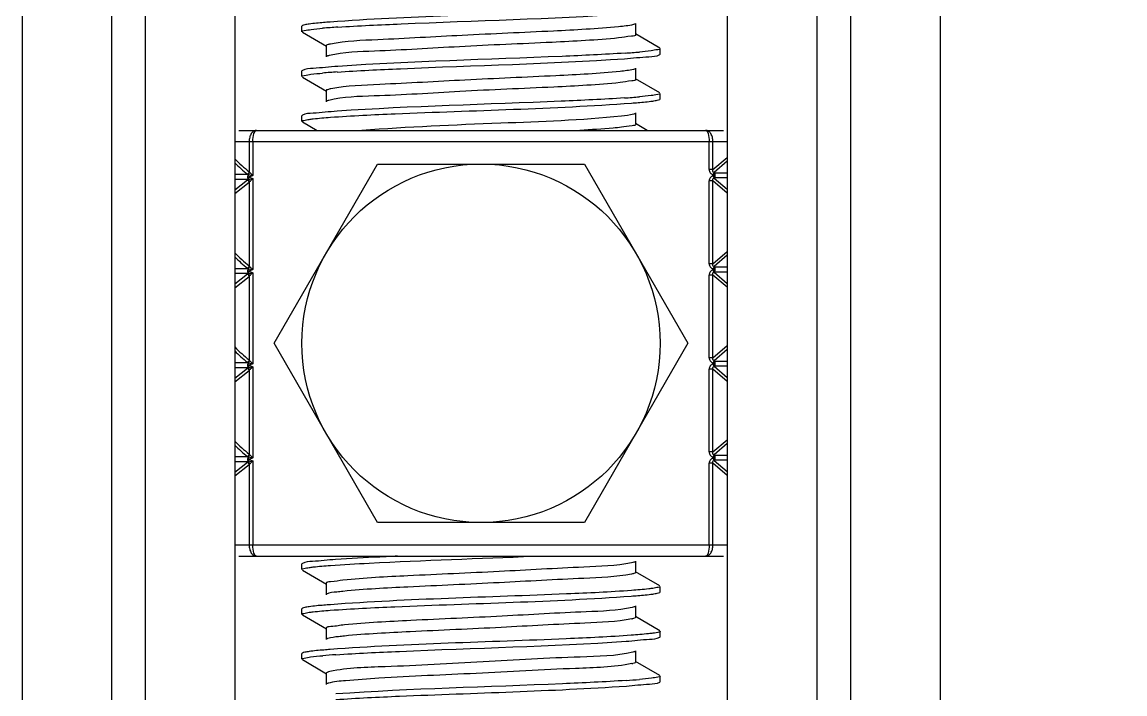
# Model space of a CAD drawing. Extents: x 27938 to 1507990, y 110129 to 923079.
# Drawn here: x 461348 to 461935, y 341758 to 342115 of the extents above; entities that cross this region are included whole.
import ezdxf

# ---------------------------------------------------------------- set-up
doc = ezdxf.new("R2010")
doc.units = 0
doc.header["$LTSCALE"] = 1000
doc.header["$MEASUREMENT"] = 0
doc.styles.get("Standard").update_dxf_attribs({"font": 'gbenor.shx', "bigfont": 'gbcbig.shx'})
doc.dimstyles.get("Standard").update_dxf_attribs({"dimtxt": 0.18, "dimasz": 0.18, "dimexe": 0.18, "dimexo": 0.0625, "dimgap": 0.09, "dimtad": 0, "dimtih": 1, "dimtoh": 1, "dimdec": 4, "dimzin": 0, "dimdsep": 46, "dimtxsty": 'Standard', "dimcen": 0.09, "dimadec": 0, "dimazin": 0, "dimtfac": 1, "dimtdec": 4, "dimtofl": 0, "dimtmove": 0, "dimatfit": 3, "dimfxl": 1, "dimtolj": 1, "dimtzin": 0, "dimarcsym": 0})

msp = doc.modelspace()

# ---------------------------------------------------------------- linework, layer by layer
at = {"linetype": 'Continuous'}
for p, q in [((461347.99, 346328.15), (461347.99, 341587.12)), ((461395.62, 346328.15), (461395.62, 341587.12)), ((461413.48, 346328.15), (461413.48, 341587.12)), ((461461.1, 346328.15), (461461.1, 341587.12)), ((461723.05, 346328.15), (461723.05, 341587.12)), ((461770.67, 346328.15), (461770.67, 341587.12)), ((461788.53, 346328.15), (461788.53, 341587.12)), ((461836.16, 346328.15), (461836.16, 341587.12)), ((461497.05, 342113.1), (461496.82, 342112.84)), ((461496.82, 342109.87), (461496.82, 342112.84)), ((461496.82, 342109.87), (461496.82, 342112.84)), ((461674.44, 342108.38), (461674.44, 342114.33)), ((461497.05, 342109.61), (461509.97, 342102.12)), ((461687.1, 342101.2), (461674.18, 342108.68)), ((461509.71, 342102.43), (461509.71, 342096.47)), ((461687.33, 342097.96), (461687.33, 342100.94)), ((461687.33, 342097.96), (461687.33, 342100.94)), ((461687.1, 342097.7), (461687.33, 342097.96)), ((461497.05, 342089.29), (461496.82, 342089.03)), ((461496.82, 342086.05), (461496.82, 342089.03)), ((461496.82, 342086.05), (461496.82, 342089.03)), ((461674.44, 342084.57), (461674.44, 342090.52)), ((461497.05, 342085.79), (461509.97, 342078.31)), ((461687.1, 342077.39), (461674.18, 342084.87)), ((461509.71, 342078.61), (461509.71, 342072.66)), ((461687.33, 342074.15), (461687.33, 342077.12)), ((461687.33, 342074.15), (461687.33, 342077.12)), ((461687.1, 342073.89), (461687.33, 342074.15)), ((461497.05, 342065.48), (461496.82, 342065.22)), ((461496.82, 342062.24), (461496.82, 342065.22)), ((461496.82, 342062.24), (461496.82, 342065.22)), ((461674.44, 342060.75), (461674.44, 342066.71)), ((461497.05, 342061.98), (461504.92, 342057.42)), ((461680.45, 342057.42), (461674.18, 342061.06)), ((461463.19, 342057.42), (461720.96, 342057.42)), ((461461.1, 342051.47), (461723.05, 342051.47)), ((461468.73, 342051.47), (461468.73, 342035.47)), ((461470.71, 342051.47), (461470.71, 342033.51)), ((461713.44, 342036.62), (461713.44, 342051.47)), ((461715.42, 342036.62), (461715.42, 342051.47)), ((461715.42, 342036.62), (461723.05, 342043.1)), ((461723.05, 342041.08), (461715.97, 342035.07)), ((461468.9, 342035.28), (461468.73, 342035.47)), ((461468.97, 342035.21), (461468.9, 342035.28)), ((461482.09, 341944.31), (461537.08, 342039.56)), ((461537.08, 342039.56), (461647.07, 342039.56)), ((461647.07, 342039.56), (461702.06, 341944.31)), ((461715.42, 342036.62), (461713.44, 342036.62)), ((461715.97, 342035.07), (461715.37, 342033.81)), ((461715.79, 342033.61), (461716.39, 342034.88)), ((461716.39, 342034.88), (461715.97, 342035.07)), ((461716.39, 342034.88), (461723.05, 342034.87)), ((461468.1, 342033.98), (461461.1, 342033.98)), ((461468.06, 342031.37), (461461.1, 342031.39)), ((461461.1, 342025.89), (461467.82, 342031.2)), ((461461.1, 342023.86), (461468.73, 342029.89)), ((461468.06, 342031.37), (461468.22, 342031.4)), ((461468.22, 342033.95), (461468.1, 342033.98)), ((461468.22, 342031.4), (461468.26, 342031.42)), ((461468.26, 342033.93), (461470.71, 342033.51)), ((461468.81, 342032.68), (461468.26, 342031.42)), ((461468.26, 342031.42), (461470.71, 342031.85)), ((461468.73, 342029.89), (461468.87, 342030.06)), ((461468.73, 342029.89), (461468.73, 341985.46)), ((461470.71, 342033.51), (461468.81, 342032.68)), ((461468.81, 342032.68), (461470.71, 342031.85)), ((461468.87, 342030.06), (461468.95, 342030.13)), ((461468.95, 342030.13), (461469, 342030.17)), ((461470.71, 342031.85), (461470.71, 341983.5)), ((461715.42, 342030.6), (461713.44, 342030.6)), ((461713.44, 341986.62), (461713.44, 342030.6)), ((461715.79, 342033.61), (461715.37, 342033.81)), ((461715.37, 342033.41), (461715.79, 342033.61)), ((461715.97, 342032.15), (461715.37, 342033.41)), ((461723.05, 342024.12), (461715.42, 342030.6)), ((461715.42, 341986.62), (461715.42, 342030.6)), ((461715.79, 342033.61), (461716.39, 342032.35)), ((461715.97, 342032.15), (461716.39, 342032.35)), ((461715.97, 342032.15), (461723.05, 342026.14)), ((461716.39, 342032.35), (461723.05, 342032.35)), ((461715.42, 341986.62), (461723.05, 341993.09)), ((461723.05, 341991.07), (461715.97, 341985.07)), ((461468.1, 341983.97), (461461.1, 341983.97)), ((461468.06, 341981.36), (461461.1, 341981.38)), ((461468.06, 341981.36), (461468.22, 341981.4)), ((461468.22, 341983.94), (461468.1, 341983.97)), ((461468.22, 341981.4), (461468.26, 341981.42)), ((461468.26, 341983.92), (461470.71, 341983.5)), ((461468.81, 341982.67), (461468.26, 341981.42)), ((461468.26, 341981.42), (461470.71, 341981.84)), ((461468.9, 341985.27), (461468.73, 341985.46)), ((461470.71, 341983.5), (461468.81, 341982.67)), ((461468.81, 341982.67), (461470.71, 341981.84)), ((461468.97, 341985.2), (461468.9, 341985.27)), ((461470.71, 341981.84), (461470.71, 341933.5)), ((461715.42, 341986.62), (461713.44, 341986.62)), ((461715.97, 341985.07), (461715.37, 341983.8)), ((461715.79, 341983.6), (461715.37, 341983.8)), ((461715.37, 341983.41), (461715.79, 341983.6)), ((461715.97, 341982.14), (461715.37, 341983.41)), ((461715.79, 341983.6), (461716.39, 341984.87)), ((461715.79, 341983.6), (461716.39, 341982.34)), ((461716.39, 341984.87), (461715.97, 341985.07)), ((461715.97, 341982.14), (461716.39, 341982.34)), ((461715.97, 341982.14), (461723.05, 341976.13)), ((461716.39, 341984.87), (461723.05, 341984.87)), ((461716.39, 341982.34), (461723.05, 341982.34)), ((461461.1, 341975.89), (461467.82, 341981.19)), ((461461.1, 341973.85), (461468.73, 341979.88)), ((461468.73, 341979.88), (461468.87, 341980.05)), ((461468.73, 341979.88), (461468.73, 341935.46)), ((461468.87, 341980.05), (461468.95, 341980.12)), ((461468.95, 341980.12), (461469, 341980.16)), ((461715.42, 341980.59), (461713.44, 341980.59)), ((461713.44, 341936.61), (461713.44, 341980.59)), ((461723.05, 341974.11), (461715.42, 341980.59)), ((461715.42, 341936.61), (461715.42, 341980.59)), ((461537.08, 341849.06), (461482.09, 341944.31)), ((461702.06, 341944.31), (461647.07, 341849.06)), ((461715.42, 341936.61), (461723.05, 341943.09)), ((461723.05, 341941.07), (461715.97, 341935.06)), ((461468.9, 341935.26), (461468.73, 341935.46)), ((461468.97, 341935.2), (461468.9, 341935.26)), ((461715.42, 341936.61), (461713.44, 341936.61)), ((461715.97, 341935.06), (461715.37, 341933.8)), ((461715.79, 341933.6), (461716.39, 341934.86)), ((461716.39, 341934.86), (461715.97, 341935.06)), ((461716.39, 341934.86), (461723.05, 341934.86)), ((461468.1, 341933.96), (461461.1, 341933.96)), ((461468.06, 341931.35), (461461.1, 341931.37)), ((461461.1, 341925.88), (461467.82, 341931.19)), ((461461.1, 341923.84), (461468.73, 341929.88)), ((461468.06, 341931.35), (461468.22, 341931.39)), ((461468.22, 341933.93), (461468.1, 341933.96)), ((461468.22, 341931.39), (461468.26, 341931.41)), ((461468.26, 341933.92), (461470.71, 341933.5)), ((461468.81, 341932.66), (461468.26, 341931.41)), ((461468.26, 341931.41), (461470.71, 341931.83)), ((461468.73, 341929.88), (461468.87, 341930.04)), ((461468.73, 341929.88), (461468.73, 341885.45)), ((461470.71, 341933.5), (461468.81, 341932.66)), ((461468.81, 341932.66), (461470.71, 341931.83)), ((461468.87, 341930.04), (461468.95, 341930.11)), ((461468.95, 341930.11), (461469, 341930.16)), ((461470.71, 341931.83), (461470.71, 341883.49)), ((461715.42, 341930.59), (461713.44, 341930.59)), ((461713.44, 341886.6), (461713.44, 341930.59)), ((461715.79, 341933.6), (461715.37, 341933.8)), ((461715.37, 341933.4), (461715.79, 341933.6)), ((461715.97, 341932.14), (461715.37, 341933.4)), ((461723.05, 341924.11), (461715.42, 341930.59)), ((461715.42, 341886.6), (461715.42, 341930.59)), ((461715.79, 341933.6), (461716.39, 341932.33)), ((461715.97, 341932.14), (461716.39, 341932.33)), ((461715.97, 341932.14), (461723.05, 341926.12)), ((461716.39, 341932.33), (461723.05, 341932.33)), ((461715.42, 341886.6), (461723.05, 341893.08)), ((461723.05, 341891.06), (461715.97, 341885.05)), ((461468.1, 341883.96), (461461.1, 341883.96)), ((461468.22, 341883.93), (461468.1, 341883.96)), ((461468.26, 341883.91), (461470.71, 341883.49)), ((461468.81, 341882.66), (461468.26, 341881.4)), ((461468.26, 341881.4), (461470.71, 341881.83)), ((461468.9, 341885.26), (461468.73, 341885.45)), ((461470.71, 341883.49), (461468.81, 341882.66)), ((461468.81, 341882.66), (461470.71, 341881.83)), ((461468.97, 341885.19), (461468.9, 341885.26)), ((461470.71, 341881.83), (461470.71, 341837.15)), ((461715.42, 341886.6), (461713.44, 341886.6)), ((461715.97, 341885.05), (461715.37, 341883.79)), ((461715.79, 341883.59), (461715.37, 341883.79)), ((461715.37, 341883.39), (461715.79, 341883.59)), ((461715.97, 341882.13), (461715.37, 341883.39)), ((461715.79, 341883.59), (461716.39, 341884.85)), ((461715.79, 341883.59), (461716.39, 341882.33)), ((461716.39, 341884.85), (461715.97, 341885.05)), ((461715.97, 341882.13), (461716.39, 341882.33)), ((461715.97, 341882.13), (461723.05, 341876.12)), ((461716.39, 341884.85), (461723.05, 341884.85)), ((461716.39, 341882.33), (461723.05, 341882.33)), ((461468.06, 341881.35), (461461.1, 341881.37)), ((461461.1, 341875.87), (461467.82, 341881.18)), ((461461.1, 341873.84), (461468.73, 341879.87)), ((461468.06, 341881.35), (461468.22, 341881.38)), ((461468.22, 341881.38), (461468.26, 341881.4)), ((461468.73, 341879.87), (461468.87, 341880.04)), ((461468.73, 341879.87), (461468.73, 341837.15)), ((461468.87, 341880.04), (461468.95, 341880.11)), ((461468.95, 341880.11), (461469, 341880.15)), ((461715.42, 341880.58), (461713.44, 341880.58)), ((461713.44, 341837.15), (461713.44, 341880.58)), ((461723.05, 341874.1), (461715.42, 341880.58)), ((461715.42, 341837.15), (461715.42, 341880.58)), ((461647.07, 341849.06), (461537.08, 341849.06)), ((461723.05, 341837.15), (461461.1, 341837.15)), ((461463.19, 341831.2), (461720.96, 341831.2)), ((461497.05, 341827.35), (461496.82, 341827.09)), ((461496.82, 341824.11), (461496.82, 341827.09)), ((461496.82, 341824.11), (461496.82, 341827.09)), ((461497.05, 341823.85), (461509.97, 341816.37)), ((461687.1, 341815.44), (461674.18, 341822.93)), ((461674.44, 341822.63), (461674.44, 341828.58)), ((461509.71, 341816.67), (461509.71, 341810.72)), ((461687.1, 341811.95), (461687.33, 341812.21)), ((461687.33, 341812.21), (461687.33, 341815.18)), ((461687.33, 341812.21), (461687.33, 341815.18)), ((461497.05, 341803.54), (461496.82, 341803.28)), ((461496.82, 341800.3), (461496.82, 341803.28)), ((461496.82, 341800.3), (461496.82, 341803.28)), ((461497.05, 341800.04), (461509.97, 341792.56)), ((461674.44, 341798.81), (461674.44, 341804.77)), ((461687.1, 341791.63), (461674.18, 341799.11)), ((461509.71, 341792.86), (461509.71, 341786.91)), ((461687.1, 341788.13), (461687.33, 341788.39)), ((461687.33, 341788.39), (461687.33, 341791.37)), ((461687.33, 341788.39), (461687.33, 341791.37)), ((461497.05, 341779.73), (461496.82, 341779.46)), ((461496.82, 341776.49), (461496.82, 341779.46)), ((461496.82, 341776.49), (461496.82, 341779.46)), ((461497.05, 341776.23), (461509.97, 341768.75)), ((461674.44, 341775), (461674.44, 341780.95)), ((461687.1, 341767.82), (461674.18, 341775.3)), ((461509.71, 341769.05), (461509.71, 341763.09)), ((461687.1, 341764.32), (461687.33, 341764.58)), ((461687.33, 341764.58), (461687.33, 341767.56)), ((461687.33, 341764.58), (461687.33, 341767.56))]:
    msp.add_line(p, q, dxfattribs=at)
msp.add_circle((461592.08, 341944.31), 95.25, dxfattribs=at)
for centre, radius, start, end in [((461543.63, 341685.25), 427.95, 93.71685, 94.79919), ((461641.1, 342518.27), 420.65, 273.76227, 274.80085), ((461543.21, 341666.65), 422.73, 93.74965, 94.79999), ((461640.69, 342499.64), 425.85, 273.72942, 274.8001), ((461534.66, 342115.92), 104.01, 224.9882, 230.66338), ((461535.15, 342114.96), 105.17, 225.24107, 230.18722), ((461469, 342035.6), 1.85, 230.22372, 240.95845), ((461468.97, 342029.74), 1.86, 119.14418, 128.30251), ((461534.66, 342065.91), 104.01, 224.9882, 230.66338), ((461535.15, 342064.95), 105.17, 225.24107, 230.18722), ((461469, 341985.59), 1.85, 230.22372, 240.95845), ((461468.97, 341979.73), 1.86, 119.14418, 128.30251), ((461534.66, 342015.9), 104.01, 224.9882, 230.66338), ((461535.15, 342014.94), 105.17, 225.24107, 230.18722), ((461469, 341935.58), 1.85, 230.22372, 240.95845), ((461468.97, 341929.72), 1.86, 119.14418, 128.30251), ((461534.66, 341965.9), 104.01, 224.9882, 230.66338), ((461535.15, 341964.94), 105.17, 225.24107, 230.18722), ((461469, 341885.58), 1.85, 230.22372, 240.95845), ((461468.97, 341879.72), 1.86, 119.14418, 128.30251), ((461668.14, 341818.45), 20.92, 281.39178, 282.13242), ((461542.22, 341369.62), 410.16, 93.82825, 94.80335), ((461668.78, 341791.6), 17.82, 281.5512, 283.26836), ((461641.81, 342175.95), 411.68, 273.81553, 274.80566)]:
    msp.add_arc(centre, radius, start, end, dxfattribs=at)
for points, knots in [([(461671.74, 342122.55), (461660.21, 342121.72), (461606.91, 342119.12), (461553.52, 342118.08), (461511.83, 342115)], [0, 0, 0, 0, 0.216609, 1, 1, 1, 1]), ([(461515.88, 342112.31), (461527.13, 342113.05), (461578.07, 342115.49), (461629.07, 342116.71), (461668.7, 342119.36)], [0, 0, 0, 0, 0.221018, 1, 1, 1, 1]), ([(461496.82, 342109.87), (461496.82, 342110.32), (461499.26, 342110.59), (461500.48, 342110.93), (461501.7, 342111.09)], [0, 0, 0, 0, 0.270608, 1, 1, 1, 1]), ([(461500.65, 342113.92), (461499.86, 342113.81), (461498.66, 342113.6), (461497.43, 342113.32), (461497.05, 342113.1)], [0, 0, 0, 0, 0.642699, 1, 1, 1, 1]), ([(461511.83, 342115), (461510.68, 342114.92), (461506.95, 342114.62), (461503.22, 342114.29), (461500.65, 342113.92)], [0, 0, 0, 0, 0.307564, 1, 1, 1, 1]), ([(461665.25, 342112.53), (461653.72, 342111.37), (461625.97, 342109.95), (461583.24, 342108.1), (461543.78, 342105.76), (461520.23, 342104.96), (461511.95, 342103.31)], [0, 0, 0, 0, 0.226386, 0.542344, 0.83502, 1, 1, 1, 1]), ([(461674.18, 342114.03), (461673.85, 342113.84), (461670.89, 342113.04), (461667.89, 342112.79), (461665.25, 342112.53)], [0, 0, 0, 0, 0.123298, 1, 1, 1, 1]), ([(461665.25, 342106.57), (461653.49, 342105.39), (461625.24, 342103.95), (461581.91, 342102.16), (461542.52, 342099.58), (461519.17, 342099.08), (461511.29, 342097.22)], [0, 0, 0, 0, 0.229855, 0.549948, 0.842489, 1, 1, 1, 1]), ([(461674.43, 342108.38), (461674.44, 342107.55), (461669.7, 342107.5), (461667.54, 342106.8), (461665.25, 342106.57)], [0, 0, 0, 0, 0.265413, 1, 1, 1, 1]), ([(461511.95, 342103.31), (461511.38, 342103.2), (461510.73, 342103.05), (461509.72, 342102.66), (461509.72, 342102.43)], [0, 0, 0, 0, 0.707754, 1, 1, 1, 1]), ([(461668.7, 342098.53), (461657.53, 342097.78), (461606.59, 342095.33), (461555.59, 342094.1), (461515.88, 342091.47)], [0, 0, 0, 0, 0.219595, 1, 1, 1, 1]), ([(461687.33, 342100.94), (461687.33, 342100.49), (461684.95, 342100.21), (461683.75, 342099.89), (461682.55, 342099.73)], [0, 0, 0, 0, 0.270923, 1, 1, 1, 1]), ([(461511.29, 342097.22), (461511.02, 342097.15), (461510.58, 342097.03), (461510.14, 342096.87), (461509.98, 342096.77)], [0, 0, 0, 0, 0.593987, 1, 1, 1, 1]), ([(461515.57, 342088.47), (461526.76, 342089.22), (461577.7, 342091.67), (461628.7, 342092.89), (461668.39, 342095.53)], [0, 0, 0, 0, 0.219989, 1, 1, 1, 1]), ([(461668.39, 342095.53), (461672.72, 342095.82), (461678.79, 342096.66), (461685.42, 342096.73), (461687.1, 342097.7)], [0, 0, 0, 0, 0.691216, 1, 1, 1, 1]), ([(461496.82, 342086.05), (461496.82, 342086.51), (461499.23, 342086.78), (461500.43, 342087.11), (461501.63, 342087.26)], [0, 0, 0, 0, 0.270808, 1, 1, 1, 1]), ([(461515.88, 342091.47), (461511.52, 342091.18), (461505.41, 342090.34), (461498.75, 342090.26), (461497.05, 342089.29)], [0, 0, 0, 0, 0.691341, 1, 1, 1, 1]), ([(461665.99, 342088.79), (461654.67, 342087.61), (461627.17, 342086.21), (461584.54, 342084.33), (461544.71, 342082.04), (461520.8, 342081.15), (461512.26, 342079.56)], [0, 0, 0, 0, 0.221662, 0.536163, 0.830773, 1, 1, 1, 1]), ([(461674.18, 342090.22), (461673.88, 342090.04), (461671.17, 342089.28), (461668.41, 342089.04), (461665.99, 342088.79)], [0, 0, 0, 0, 0.125495, 1, 1, 1, 1]), ([(461665.99, 342082.84), (461654.28, 342081.61), (461625.88, 342080.17), (461582.21, 342078.38), (461542.49, 342075.68), (461518.92, 342075.34), (461511.09, 342073.35)], [0, 0, 0, 0, 0.227665, 0.549451, 0.843883, 1, 1, 1, 1]), ([(461674.44, 342084.57), (461674.44, 342083.8), (461670.1, 342083.68), (461668.1, 342083.06), (461665.99, 342082.84)], [0, 0, 0, 0, 0.266153, 1, 1, 1, 1]), ([(461512.26, 342079.56), (461511.61, 342079.44), (461510.88, 342079.27), (461509.72, 342078.88), (461509.72, 342078.61)], [0, 0, 0, 0, 0.711573, 1, 1, 1, 1]), ([(461687.33, 342077.12), (461687.33, 342076.67), (461684.91, 342076.4), (461683.7, 342076.07), (461682.49, 342075.91)], [0, 0, 0, 0, 0.270717, 1, 1, 1, 1]), ([(461511.09, 342073.35), (461510.87, 342073.3), (461510.49, 342073.19), (461510.12, 342073.04), (461509.98, 342072.96)], [0, 0, 0, 0, 0.586829, 1, 1, 1, 1]), ([(461511.95, 342064.41), (461523.42, 342065.25), (461576.8, 342067.85), (461630.26, 342068.91), (461672.09, 342071.97)], [0, 0, 0, 0, 0.215118, 1, 1, 1, 1]), ([(461668.39, 342074.69), (461657.16, 342073.95), (461606.22, 342071.51), (461555.22, 342070.29), (461515.57, 342067.64)], [0, 0, 0, 0, 0.220621, 1, 1, 1, 1]), ([(461672.09, 342071.97), (461673.25, 342072.06), (461677.04, 342072.36), (461680.83, 342072.69), (461683.43, 342073.06)], [0, 0, 0, 0, 0.307378, 1, 1, 1, 1]), ([(461683.43, 342073.06), (461684.23, 342073.17), (461685.46, 342073.39), (461686.71, 342073.66), (461687.1, 342073.89)], [0, 0, 0, 0, 0.643431, 1, 1, 1, 1]), ([(461515.57, 342067.64), (461511.28, 342067.35), (461505.27, 342066.52), (461498.72, 342066.44), (461497.05, 342065.48)], [0, 0, 0, 0, 0.691044, 1, 1, 1, 1]), ([(461500.68, 342063.32), (461501.39, 342063.43), (461505.14, 342063.88), (461508.91, 342064.18), (461511.95, 342064.41)], [0, 0, 0, 0, 0.191292, 1, 1, 1, 1]), ([(461666.71, 342065.05), (461645.4, 342062.73), (461599.27, 342061.26), (461553.23, 342059.2), (461528.62, 342057.42)], [0, 0, 0, 0, 0.464865, 1, 1, 1, 1]), ([(461674.18, 342066.41), (461673.9, 342066.24), (461671.43, 342065.52), (461668.91, 342065.29), (461666.71, 342065.05)], [0, 0, 0, 0, 0.12782, 1, 1, 1, 1]), ([(461496.82, 342062.24), (461496.82, 342062.61), (461498.71, 342062.93), (461499.71, 342063.19), (461500.68, 342063.32)], [0, 0, 0, 0, 0.274527, 1, 1, 1, 1]), ([(461666.71, 342059.1), (461665.28, 342058.94), (461657.94, 342058.25), (461650.59, 342057.78), (461644.67, 342057.43)], [0, 0, 0, 0, 0.195123, 1, 1, 1, 1]), ([(461674.43, 342060.75), (461674.44, 342060.05), (461670.49, 342059.87), (461668.64, 342059.31), (461666.71, 342059.1)], [0, 0, 0, 0, 0.266951, 1, 1, 1, 1]), ([(461472.63, 342057.42), (461472.12, 342057.42), (461471.01, 342057.06), (461469.75, 342055.69), (461468.92, 342053.75), (461468.73, 342052.25), (461468.73, 342051.47)], [0, 0, 0, 0, 0.195972, 0.42512, 0.697797, 1, 1, 1, 1]), ([(461470.71, 342051.47), (461470.71, 342052.9), (461470.93, 342054.84), (461471.69, 342056.87), (461472.35, 342057.42), (461472.63, 342057.42)], [0, 0, 0, 0, 0.657525, 0.871922, 1, 1, 1, 1]), ([(461711.53, 342057.42), (461711.8, 342057.42), (461712.46, 342056.87), (461713.22, 342054.84), (461713.44, 342052.9), (461713.44, 342051.47)], [0, 0, 0, 0, 0.128078, 0.342475, 1, 1, 1, 1]), ([(461715.42, 342051.47), (461715.42, 342052.25), (461715.23, 342053.75), (461714.4, 342055.69), (461713.14, 342057.06), (461712.03, 342057.42), (461711.53, 342057.42)], [0, 0, 0, 0, 0.302203, 0.57488, 0.804028, 1, 1, 1, 1]), ([(461468.97, 342035.21), (461469.11, 342035.09), (461469.7, 342034.53), (461470.27, 342033.96), (461470.71, 342033.51)], [0, 0, 0, 0, 0.225254, 1, 1, 1, 1]), ([(461713.44, 342036.62), (461713.44, 342036.03), (461713.84, 342034.82), (461714.83, 342034.06), (461715.37, 342033.81)], [0, 0, 0, 0, 0.499355, 1, 1, 1, 1]), ([(461715.97, 342035.07), (461715.68, 342035.16), (461715.22, 342035.72), (461715.35, 342036.34), (461715.42, 342036.62)], [0, 0, 0, 0, 0.502447, 1, 1, 1, 1]), ([(461716.39, 342032.35), (461716.57, 342032.74), (461716.7, 342033.61), (461716.57, 342034.49), (461716.39, 342034.88)], [0, 0, 0, 0, 0.500048, 1, 1, 1, 1]), ([(461468.24, 342033.97), (461468.15, 342033.78), (461467.88, 342032.96), (461467.94, 342032), (461468.22, 342031.4)], [0, 0, 0, 0, 0.236634, 1, 1, 1, 1]), ([(461468.81, 342032.68), (461468.76, 342032.8), (461468.57, 342033.23), (461468.34, 342033.65), (461468.24, 342033.97)], [0, 0, 0, 0, 0.285481, 1, 1, 1, 1]), ([(461469, 342030.17), (461469.14, 342030.29), (461469.72, 342030.84), (461470.28, 342031.41), (461470.71, 342031.85)], [0, 0, 0, 0, 0.226794, 1, 1, 1, 1]), ([(461715.37, 342033.41), (461714.83, 342033.16), (461713.84, 342032.41), (461713.44, 342031.19), (461713.44, 342030.6)], [0, 0, 0, 0, 0.500643, 1, 1, 1, 1]), ([(461715.42, 342030.6), (461715.35, 342030.89), (461715.22, 342031.5), (461715.68, 342032.06), (461715.97, 342032.15)], [0, 0, 0, 0, 0.49632, 1, 1, 1, 1]), ([(461468.24, 341983.96), (461468.15, 341983.78), (461467.88, 341982.95), (461467.94, 341982), (461468.22, 341981.4)], [0, 0, 0, 0, 0.236634, 1, 1, 1, 1]), ([(461468.81, 341982.67), (461468.76, 341982.79), (461468.57, 341983.23), (461468.34, 341983.64), (461468.24, 341983.96)], [0, 0, 0, 0, 0.285481, 1, 1, 1, 1]), ([(461468.97, 341985.2), (461469.11, 341985.08), (461469.7, 341984.53), (461470.27, 341983.95), (461470.71, 341983.5)], [0, 0, 0, 0, 0.225254, 1, 1, 1, 1]), ([(461469, 341980.16), (461469.14, 341980.29), (461469.72, 341980.83), (461470.28, 341981.4), (461470.71, 341981.84)], [0, 0, 0, 0, 0.226794, 1, 1, 1, 1]), ([(461713.44, 341986.62), (461713.44, 341986.02), (461713.84, 341984.81), (461714.83, 341984.06), (461715.37, 341983.8)], [0, 0, 0, 0, 0.499355, 1, 1, 1, 1]), ([(461715.37, 341983.41), (461714.83, 341983.15), (461713.84, 341982.4), (461713.44, 341981.19), (461713.44, 341980.59)], [0, 0, 0, 0, 0.500643, 1, 1, 1, 1]), ([(461715.97, 341985.07), (461715.68, 341985.15), (461715.22, 341985.71), (461715.35, 341986.33), (461715.42, 341986.62)], [0, 0, 0, 0, 0.502447, 1, 1, 1, 1]), ([(461715.42, 341980.59), (461715.35, 341980.88), (461715.22, 341981.49), (461715.68, 341982.06), (461715.97, 341982.14)], [0, 0, 0, 0, 0.49632, 1, 1, 1, 1]), ([(461716.39, 341982.34), (461716.57, 341982.73), (461716.7, 341983.61), (461716.57, 341984.48), (461716.39, 341984.87)], [0, 0, 0, 0, 0.500048, 1, 1, 1, 1]), ([(461468.97, 341935.2), (461469.11, 341935.07), (461469.7, 341934.52), (461470.27, 341933.94), (461470.71, 341933.5)], [0, 0, 0, 0, 0.225254, 1, 1, 1, 1]), ([(461713.44, 341936.61), (461713.44, 341936.02), (461713.84, 341934.8), (461714.83, 341934.05), (461715.37, 341933.8)], [0, 0, 0, 0, 0.499355, 1, 1, 1, 1]), ([(461715.97, 341935.06), (461715.68, 341935.15), (461715.22, 341935.71), (461715.35, 341936.32), (461715.42, 341936.61)], [0, 0, 0, 0, 0.502447, 1, 1, 1, 1]), ([(461716.39, 341932.33), (461716.57, 341932.72), (461716.7, 341933.6), (461716.57, 341934.47), (461716.39, 341934.86)], [0, 0, 0, 0, 0.500048, 1, 1, 1, 1]), ([(461468.24, 341933.96), (461468.15, 341933.77), (461467.88, 341932.94), (461467.94, 341931.99), (461468.22, 341931.39)], [0, 0, 0, 0, 0.236634, 1, 1, 1, 1]), ([(461468.81, 341932.66), (461468.76, 341932.79), (461468.57, 341933.22), (461468.34, 341933.63), (461468.24, 341933.96)], [0, 0, 0, 0, 0.285481, 1, 1, 1, 1]), ([(461469, 341930.16), (461469.14, 341930.28), (461469.72, 341930.83), (461470.28, 341931.39), (461470.71, 341931.83)], [0, 0, 0, 0, 0.226794, 1, 1, 1, 1]), ([(461715.37, 341933.4), (461714.83, 341933.15), (461713.84, 341932.39), (461713.44, 341931.18), (461713.44, 341930.59)], [0, 0, 0, 0, 0.500643, 1, 1, 1, 1]), ([(461715.42, 341930.59), (461715.35, 341930.87), (461715.22, 341931.49), (461715.68, 341932.05), (461715.97, 341932.14)], [0, 0, 0, 0, 0.49632, 1, 1, 1, 1]), ([(461468.24, 341883.95), (461468.15, 341883.76), (461467.88, 341882.94), (461467.94, 341881.98), (461468.22, 341881.38)], [0, 0, 0, 0, 0.236634, 1, 1, 1, 1]), ([(461468.81, 341882.66), (461468.76, 341882.78), (461468.57, 341883.21), (461468.34, 341883.63), (461468.24, 341883.95)], [0, 0, 0, 0, 0.285481, 1, 1, 1, 1]), ([(461468.97, 341885.19), (461469.11, 341885.07), (461469.7, 341884.51), (461470.27, 341883.94), (461470.71, 341883.49)], [0, 0, 0, 0, 0.225254, 1, 1, 1, 1]), ([(461469, 341880.15), (461469.14, 341880.27), (461469.72, 341880.82), (461470.28, 341881.39), (461470.71, 341881.83)], [0, 0, 0, 0, 0.226794, 1, 1, 1, 1]), ([(461713.44, 341886.6), (461713.44, 341886.01), (461713.84, 341884.8), (461714.83, 341884.04), (461715.37, 341883.79)], [0, 0, 0, 0, 0.499355, 1, 1, 1, 1]), ([(461715.37, 341883.39), (461714.83, 341883.14), (461713.84, 341882.39), (461713.44, 341881.17), (461713.44, 341880.58)], [0, 0, 0, 0, 0.500643, 1, 1, 1, 1]), ([(461715.97, 341885.05), (461715.68, 341885.14), (461715.22, 341885.7), (461715.35, 341886.31), (461715.42, 341886.6)], [0, 0, 0, 0, 0.502447, 1, 1, 1, 1]), ([(461715.42, 341880.58), (461715.35, 341880.87), (461715.22, 341881.48), (461715.68, 341882.04), (461715.97, 341882.13)], [0, 0, 0, 0, 0.49632, 1, 1, 1, 1]), ([(461716.39, 341882.33), (461716.57, 341882.72), (461716.7, 341883.59), (461716.57, 341884.47), (461716.39, 341884.85)], [0, 0, 0, 0, 0.500048, 1, 1, 1, 1]), ([(461468.73, 341837.15), (461468.73, 341836.37), (461468.92, 341834.87), (461469.75, 341832.93), (461471.01, 341831.56), (461472.12, 341831.2), (461472.63, 341831.2)], [0, 0, 0, 0, 0.302203, 0.57488, 0.804028, 1, 1, 1, 1]), ([(461472.63, 341831.2), (461472.35, 341831.2), (461471.69, 341831.75), (461470.93, 341833.78), (461470.71, 341835.72), (461470.71, 341837.15)], [0, 0, 0, 0, 0.128078, 0.342475, 1, 1, 1, 1]), ([(461713.44, 341837.15), (461713.44, 341835.72), (461713.22, 341833.78), (461712.46, 341831.75), (461711.8, 341831.2), (461711.53, 341831.2)], [0, 0, 0, 0, 0.657525, 0.871922, 1, 1, 1, 1]), ([(461711.53, 341831.2), (461712.03, 341831.2), (461713.14, 341831.56), (461714.4, 341832.93), (461715.23, 341834.87), (461715.42, 341836.37), (461715.42, 341837.15)], [0, 0, 0, 0, 0.195972, 0.42512, 0.697797, 1, 1, 1, 1]), ([(461514.73, 341829.45), (461510.64, 341829.17), (461504.9, 341828.38), (461498.65, 341828.27), (461497.05, 341827.35)], [0, 0, 0, 0, 0.690228, 1, 1, 1, 1]), ([(461511.95, 341826.28), (461518.82, 341826.78), (461554.88, 341828.76), (461590.97, 341829.99), (461620.17, 341831.2)], [0, 0, 0, 0, 0.190688, 1, 1, 1, 1]), ([(461547.57, 341831.2), (461544.44, 341831.06), (461533.49, 341830.55), (461522.54, 341829.98), (461514.73, 341829.45)], [0, 0, 0, 0, 0.286076, 1, 1, 1, 1]), ([(461496.82, 341824.11), (461496.82, 341824.48), (461498.71, 341824.8), (461499.71, 341825.06), (461500.68, 341825.2)], [0, 0, 0, 0, 0.274524, 1, 1, 1, 1]), ([(461500.68, 341825.2), (461501.4, 341825.3), (461505.14, 341825.76), (461508.91, 341826.06), (461511.95, 341826.28)], [0, 0, 0, 0, 0.191293, 1, 1, 1, 1]), ([(461672.16, 341827.69), (461663.82, 341826.04), (461640.17, 341825.22), (461600.59, 341822.89), (461557.85, 341821.04), (461530.14, 341819.62), (461518.66, 341818.45)], [0, 0, 0, 0, 0.165781, 0.45908, 0.774887, 1, 1, 1, 1]), ([(461674.17, 341828.28), (461673.94, 341828.14), (461673.26, 341827.92), (461672.58, 341827.77), (461672.16, 341827.69)], [0, 0, 0, 0, 0.387259, 1, 1, 1, 1]), ([(461518.66, 341818.45), (461516.42, 341818.23), (461514.32, 341817.55), (461509.71, 341817.48), (461509.72, 341816.67)], [0, 0, 0, 0, 0.734361, 1, 1, 1, 1]), ([(461672.16, 341821.73), (461663.82, 341820.09), (461640.17, 341819.27), (461600.59, 341816.94), (461557.85, 341815.08), (461530.14, 341813.67), (461518.66, 341812.5)], [0, 0, 0, 0, 0.165781, 0.45908, 0.774887, 1, 1, 1, 1]), ([(461674.44, 341822.63), (461674.43, 341822.38), (461673.4, 341822), (461672.74, 341821.85), (461672.16, 341821.73)], [0, 0, 0, 0, 0.291748, 1, 1, 1, 1]), ([(461518.66, 341812.5), (461517.56, 341812.39), (461514.69, 341811.97), (461511.56, 341811.94), (461509.97, 341811.02)], [0, 0, 0, 0, 0.375377, 1, 1, 1, 1]), ([(461672.1, 341813.01), (461660.61, 341812.17), (461607.22, 341809.57), (461553.76, 341808.52), (461511.95, 341805.44)], [0, 0, 0, 0, 0.215525, 1, 1, 1, 1]), ([(461683.43, 341814.1), (461682.71, 341814), (461678.94, 341813.54), (461675.16, 341813.24), (461672.1, 341813.01)], [0, 0, 0, 0, 0.191424, 1, 1, 1, 1]), ([(461683.39, 341811.11), (461684.2, 341811.23), (461685.44, 341811.44), (461686.71, 341811.72), (461687.1, 341811.95)], [0, 0, 0, 0, 0.643818, 1, 1, 1, 1]), ([(461687.33, 341815.18), (461687.33, 341814.81), (461685.42, 341814.49), (461684.41, 341814.23), (461683.43, 341814.1)], [0, 0, 0, 0, 0.274347, 1, 1, 1, 1]), ([(461511.95, 341805.44), (461510.8, 341805.36), (461507.03, 341805.06), (461503.27, 341804.73), (461500.68, 341804.36)], [0, 0, 0, 0, 0.307528, 1, 1, 1, 1]), ([(461511.9, 341802.46), (461523.35, 341803.31), (461576.7, 341805.91), (461630.13, 341806.97), (461671.96, 341810.02)], [0, 0, 0, 0, 0.214845, 1, 1, 1, 1]), ([(461671.96, 341810.02), (461673.13, 341810.11), (461676.95, 341810.41), (461680.77, 341810.75), (461683.39, 341811.11)], [0, 0, 0, 0, 0.307299, 1, 1, 1, 1]), ([(461496.82, 341800.3), (461496.82, 341800.67), (461498.71, 341800.99), (461499.7, 341801.24), (461500.67, 341801.38)], [0, 0, 0, 0, 0.274583, 1, 1, 1, 1]), ([(461500.68, 341804.36), (461499.89, 341804.25), (461498.68, 341804.04), (461497.44, 341803.76), (461497.05, 341803.54)], [0, 0, 0, 0, 0.643035, 1, 1, 1, 1]), ([(461500.67, 341801.38), (461501.38, 341801.48), (461505.12, 341801.94), (461508.87, 341802.24), (461511.9, 341802.46)], [0, 0, 0, 0, 0.191287, 1, 1, 1, 1]), ([(461672.53, 341803.95), (461664.5, 341802.22), (461641.24, 341801.54), (461602.04, 341799.11), (461559.14, 341797.3), (461531.14, 341795.86), (461519.42, 341794.72)], [0, 0, 0, 0, 0.160645, 0.451989, 0.769743, 1, 1, 1, 1]), ([(461674.17, 341804.46), (461673.98, 341804.35), (461673.43, 341804.16), (461672.87, 341804.02), (461672.53, 341803.95)], [0, 0, 0, 0, 0.396009, 1, 1, 1, 1]), ([(461519.42, 341794.72), (461517, 341794.48), (461514.73, 341793.74), (461509.71, 341793.74), (461509.72, 341792.86)], [0, 0, 0, 0, 0.735005, 1, 1, 1, 1]), ([(461672.27, 341797.94), (461664.09, 341796.29), (461640.74, 341795.5), (461601.53, 341793.16), (461558.85, 341791.33), (461531.05, 341789.9), (461519.42, 341788.77)], [0, 0, 0, 0, 0.163506, 0.454907, 0.771081, 1, 1, 1, 1]), ([(461674.43, 341798.81), (461674.43, 341798.6), (461673.59, 341798.23), (461673.02, 341798.1), (461672.53, 341798)], [0, 0, 0, 0, 0.29759, 1, 1, 1, 1]), ([(461519.42, 341788.77), (461518.39, 341788.66), (461515.43, 341788.32), (461512.41, 341788.05), (461510.55, 341787.45)], [0, 0, 0, 0, 0.346657, 1, 1, 1, 1]), ([(461671.96, 341789.19), (461660.46, 341788.35), (461607.1, 341785.75), (461553.67, 341784.7), (461511.9, 341781.63)], [0, 0, 0, 0, 0.21594, 1, 1, 1, 1]), ([(461669.2, 341786.02), (461673.34, 341786.3), (461679.15, 341787.1), (461685.48, 341787.21), (461687.1, 341788.13)], [0, 0, 0, 0, 0.690459, 1, 1, 1, 1]), ([(461683.39, 341790.28), (461682.67, 341790.18), (461678.87, 341789.71), (461675.05, 341789.41), (461671.96, 341789.19)], [0, 0, 0, 0, 0.191494, 1, 1, 1, 1]), ([(461687.33, 341791.37), (461687.33, 341791.25), (461685.93, 341790.36), (461684.64, 341790.45), (461683.39, 341790.28)], [0, 0, 0, 0, 0.089011, 1, 1, 1, 1]), ([(461510.55, 341787.45), (461510.44, 341787.41), (461510.24, 341787.34), (461510.05, 341787.25), (461509.97, 341787.21)], [0, 0, 0, 0, 0.560435, 1, 1, 1, 1]), ([(461514.84, 341778.86), (461526.1, 341779.62), (461577.55, 341782.1), (461629.07, 341783.3), (461669.2, 341786.02)], [0, 0, 0, 0, 0.219125, 1, 1, 1, 1]), ([(461496.82, 341776.49), (461496.82, 341776.92), (461499.12, 341777.21), (461500.27, 341777.52), (461501.43, 341777.67)], [0, 0, 0, 0, 0.271491, 1, 1, 1, 1]), ([(461500.67, 341780.55), (461499.88, 341780.43), (461498.67, 341780.22), (461497.43, 341779.95), (461497.05, 341779.73)], [0, 0, 0, 0, 0.642904, 1, 1, 1, 1]), ([(461511.9, 341781.63), (461510.75, 341781.54), (461507, 341781.25), (461503.25, 341780.91), (461500.67, 341780.55)], [0, 0, 0, 0, 0.307539, 1, 1, 1, 1]), ([(461672.87, 341780.21), (461663.71, 341778.04), (461636.82, 341777.68), (461592.99, 341774.99), (461548.69, 341772.53), (461521.32, 341771.9), (461511.72, 341769.88)], [0, 0, 0, 0, 0.174762, 0.494833, 0.817817, 1, 1, 1, 1]), ([(461674.18, 341780.65), (461674.01, 341780.56), (461673.58, 341780.39), (461673.14, 341780.28), (461672.87, 341780.21)], [0, 0, 0, 0, 0.405964, 1, 1, 1, 1]), ([(461672.35, 341774.14), (461662.52, 341772.13), (461634.65, 341771.51), (461589.93, 341768.71), (461549.03, 341767.28), (461522.9, 341765.2), (461513.8, 341764.56), (461510.8, 341763.71)], [0, 0, 0, 0, 0.185871, 0.51286, 0.832554, 0.942221, 1, 1, 1, 1]), ([(461674.43, 341775), (461674.43, 341774.82), (461673.77, 341774.47), (461673.27, 341774.35), (461672.87, 341774.26)], [0, 0, 0, 0, 0.304804, 1, 1, 1, 1]), ([(461511.72, 341769.88), (461511.21, 341769.78), (461510.61, 341769.64), (461509.72, 341769.26), (461509.72, 341769.05)], [0, 0, 0, 0, 0.704965, 1, 1, 1, 1]), ([(461669.2, 341765.18), (461657.92, 341764.42), (461606.46, 341761.94), (461554.95, 341760.75), (461514.84, 341758.02)], [0, 0, 0, 0, 0.219533, 1, 1, 1, 1]), ([(461669.36, 341762.22), (461673.47, 341762.5), (461679.22, 341763.29), (461685.5, 341763.4), (461687.1, 341764.32)], [0, 0, 0, 0, 0.690288, 1, 1, 1, 1]), ([(461687.33, 341767.56), (461687.33, 341767.13), (461685.05, 341766.84), (461683.9, 341766.53), (461682.75, 341766.38)], [0, 0, 0, 0, 0.271562, 1, 1, 1, 1]), ([(461510.8, 341763.71), (461510.64, 341763.66), (461510.36, 341763.58), (461510.08, 341763.46), (461509.98, 341763.4)], [0, 0, 0, 0, 0.574666, 1, 1, 1, 1]), ([(461514.8, 341755.04), (461526.08, 341755.81), (461577.6, 341758.29), (461629.18, 341759.48), (461669.36, 341762.22)], [0, 0, 0, 0, 0.219209, 1, 1, 1, 1])]:
    msp.add_open_spline(points, degree=3, knots=knots, dxfattribs=at)
for points in [[(461501.7, 342111.09), (461503.73, 342111.34), (461505.78, 342111.53), (461507.82, 342111.71)], [(461682.55, 342099.73), (461680.48, 342099.47), (461678.39, 342099.27), (461676.31, 342099.1)], [(461501.63, 342087.26), (461503.7, 342087.53), (461505.77, 342087.72), (461507.84, 342087.9)], [(461682.49, 342075.91), (461680.44, 342075.65), (461678.38, 342075.46), (461676.32, 342075.29)], [(461468.73, 342035.47), (461468.6, 342034.96), (461468.25, 342034.47), (461467.82, 342034.17)], [(461468.9, 342035.28), (461468.78, 342034.78), (461468.49, 342034.3), (461468.1, 342033.98)], [(461468.22, 342033.95), (461468.58, 342034.28), (461468.86, 342034.73), (461468.97, 342035.21)], [(461468.73, 342029.89), (461468.61, 342030.41), (461468.26, 342030.9), (461467.82, 342031.2)], [(461468.87, 342030.06), (461468.76, 342030.56), (461468.46, 342031.04), (461468.06, 342031.37)], [(461468.95, 342030.13), (461468.85, 342030.61), (461468.58, 342031.07), (461468.22, 342031.4)], [(461469, 342030.17), (461468.88, 342030.64), (461468.62, 342031.1), (461468.26, 342031.42)], [(461468.73, 341985.46), (461468.6, 341984.95), (461468.25, 341984.46), (461467.82, 341984.17)], [(461468.87, 341980.05), (461468.76, 341980.55), (461468.46, 341981.04), (461468.06, 341981.36)], [(461468.9, 341985.27), (461468.78, 341984.78), (461468.49, 341984.29), (461468.1, 341983.97)], [(461468.22, 341983.94), (461468.58, 341984.28), (461468.86, 341984.73), (461468.97, 341985.2)], [(461468.95, 341980.12), (461468.85, 341980.6), (461468.58, 341981.07), (461468.22, 341981.4)], [(461469, 341980.16), (461468.88, 341980.64), (461468.62, 341981.09), (461468.26, 341981.42)], [(461468.73, 341979.88), (461468.61, 341980.4), (461468.26, 341980.89), (461467.82, 341981.19)], [(461468.73, 341935.46), (461468.6, 341934.94), (461468.25, 341934.46), (461467.82, 341934.16)], [(461468.9, 341935.26), (461468.78, 341934.77), (461468.49, 341934.29), (461468.1, 341933.96)], [(461468.22, 341933.93), (461468.58, 341934.27), (461468.86, 341934.72), (461468.97, 341935.2)], [(461468.73, 341929.88), (461468.61, 341930.39), (461468.26, 341930.89), (461467.82, 341931.19)], [(461468.87, 341930.04), (461468.76, 341930.54), (461468.46, 341931.03), (461468.06, 341931.35)], [(461468.95, 341930.11), (461468.85, 341930.59), (461468.58, 341931.06), (461468.22, 341931.39)], [(461469, 341930.16), (461468.88, 341930.63), (461468.62, 341931.08), (461468.26, 341931.41)], [(461468.73, 341885.45), (461468.6, 341884.94), (461468.25, 341884.45), (461467.82, 341884.15)], [(461468.9, 341885.26), (461468.78, 341884.76), (461468.49, 341884.28), (461468.1, 341883.96)], [(461468.22, 341883.93), (461468.58, 341884.26), (461468.86, 341884.71), (461468.97, 341885.19)], [(461468.73, 341879.87), (461468.61, 341880.39), (461468.26, 341880.88), (461467.82, 341881.18)], [(461468.87, 341880.04), (461468.76, 341880.54), (461468.46, 341881.02), (461468.06, 341881.35)], [(461468.95, 341880.11), (461468.85, 341880.59), (461468.58, 341881.05), (461468.22, 341881.38)], [(461469, 341880.15), (461468.88, 341880.62), (461468.62, 341881.08), (461468.26, 341881.4)], [(461501.43, 341777.67), (461503.57, 341777.95), (461505.72, 341778.15), (461507.88, 341778.33)], [(461682.75, 341766.38), (461680.6, 341766.1), (461678.45, 341765.9), (461676.29, 341765.72)]]:
    msp.add_open_spline(points, degree=3, dxfattribs=at)

# ---------------------------------------------------------------- leaders
msp.add_leader([(461680.64, 341485.81), (462521.01, 342059.76)], dimstyle='Standard', override={"dimgap": 20, "dimtad": 0})

doc.saveas('drawing.dxf')
